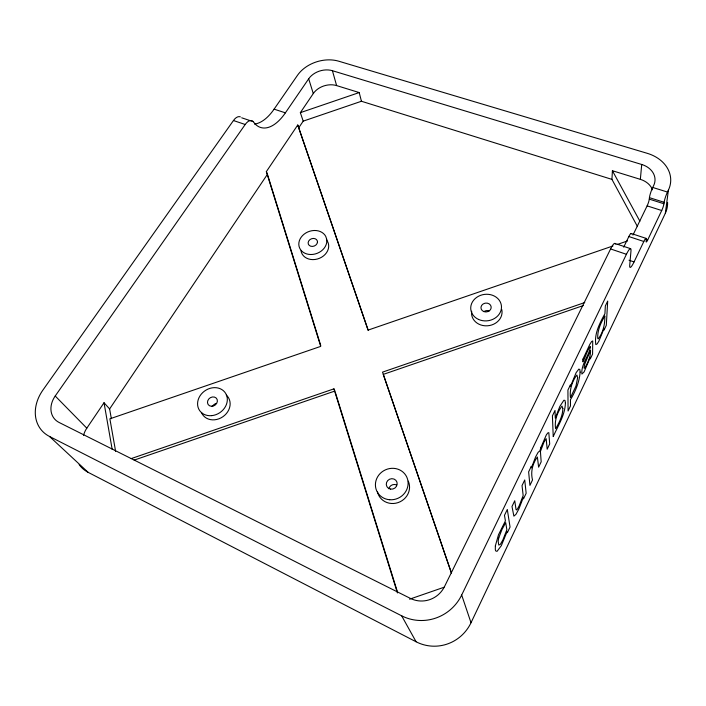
<?xml version="1.0" encoding="UTF-8"?>
<svg xmlns="http://www.w3.org/2000/svg" width="706" height="706" viewBox="0 0 706 706"><rect width="100%" height="100%" fill="white"/><g stroke="black" fill="none" stroke-linecap="round" stroke-linejoin="round"><path stroke-width="1.06" d="M637.509 226.644L611.943 179.386L612.411 170.728L640.351 179.35A20.297 16.114 0.6 0 1 652.52 189.817M640.351 179.35L641.719 164.48L332.42 70.706A17.862 13.246 -16.9 0 0 308.681 78.807L285.392 112.845A47.523 23.625 -74.3 0 1 254.619 123.426L253.383 121.706L241.708 117.805M632.955 235.08L647.12 205.878A5.118 0.83 -70.3 0 0 649.291 199.136L649.441 197.671A7.678 1.244 -70.4 0 1 652.723 187.469L653.659 185.554A20.703 16.3 0.3 0 0 641.719 164.48M79.143 464.566A36.677 29.97 -40.9 0 0 88.1 472.323L416.099 641.78A40.974 40.286 -72.4 0 0 471.017 622.736L461.68 595.026L626.425 254.292A13.802 2.268 -69.8 0 1 630.979 250.948L629.708 265.324A13.388 2.127 -69.8 0 0 634.05 261.926L643.828 241.496A7.837 1.209 -69.9 0 1 646.255 239.705L646.105 241.117A5.198 0.794 -70 0 0 647.693 239.943L661.725 210.52A5.145 0.768 -70.2 0 0 663.94 203.752L664.125 202.287A7.713 1.147 -70.3 0 1 667.479 192.05L668.405 190.117A36.244 28.54 0.3 0 0 647.27 153.326L338.818 61.228A31.258 23.174 -16.9 0 0 297.464 75.339L274.096 109.156A47.293 24.004 -74.5 0 1 254.522 124.071M471.017 622.736L665.343 213.265L668.405 190.117M623.689 247.171L628.861 236.545A7.792 1.306 -70 0 1 631.402 233.915M615.323 244.161A13.723 2.453 -69.9 0 0 610.593 248.953L444.489 586.615A25.39 24.878 -47.6 0 1 410.415 598.406L59.101 422.47A22.627 17.968 -39.2 0 1 55.218 396.013L245.211 124.494A11.914 6.08 -72.6 0 1 253.383 121.706M115.616 451.328L109.88 418.834L320.718 346.381L266.347 171.62L297.755 125.015L368.205 330.39M111.345 418.684L109.624 408.942L267.442 174.303L320.745 345.534M298.717 127.804L303.201 121.141L361.437 101.258L611.943 179.386M83.555 435.346A21.215 17.262 -40.6 0 1 86.812 428.171L104.029 402.738L109.624 408.942M303.201 121.141L300.35 112.66L313.287 93.554A17.544 13.14 -16.9 0 1 336.612 85.594L359.204 92.565L361.437 101.258M240.34 116.834A11.852 6.177 -72.7 0 0 233.448 120.532L42.96 390.012A39.598 31.443 -39.2 0 0 49.464 436.432L88.1 472.323M409.595 599.182L443.968 587.286M131.228 458.591L333.929 388.847L334.909 391.036L134.149 460.118M584.753 302.547L382.52 372.133L451.443 573.078M583.544 305.477L383.296 374.383L451.258 572.513M612.94 245.962L368.1 330.099L297.755 125.015M617.106 244.532L627.528 240.949M300.35 112.66L359.204 92.565M652.723 187.469L667.479 192.05M649.441 197.671L664.125 202.287M649.291 199.136L663.94 203.752M647.12 205.878L661.725 210.52M274.096 109.156L285.392 112.845M631.208 233.483L646.105 238.39M645.734 239.29L647.693 239.943M628.861 236.545L643.828 241.496M614.917 243.429L630.617 248.68M233.448 120.532L245.211 124.494M610.593 248.953L626.425 254.292M629.037 260.223L634.05 261.926M49.464 436.432L401.661 615.817L416.099 641.78M55.218 396.013L86.812 428.171M612.411 170.728L639.901 221.225M266.347 171.62L267.071 173.411M308.681 78.807L313.287 93.554M335.235 392.086L397.249 591.301M333.929 388.847L397.425 592.934M332.42 70.706L336.612 85.594M104.029 402.738L112.183 449.413M667.585 202.393A35.097 28.011 0.8 0 1 665.343 213.265M484.228 311.443A5.074 4.395 -7.2 0 1 489.267 310.914M212.409 406.524A5.136 4.377 -34.8 0 1 216.468 403.4M388.838 488.746A5.445 5.127 -26.5 0 1 396.587 484.951M501.745 309.431A15.285 13.22 -7.2 0 1 487.308 325.81A15.285 13.22 -7.2 0 1 471.687 311.24M326.446 239.855A14.208 11.614 -20.5 0 1 319.606 258.237A14.208 11.614 -20.5 0 1 300.994 250.736M226.291 395.069A15.47 13.167 -34.7 0 1 222.928 416.708A15.47 13.167 -34.7 0 1 201.431 412.401M408.297 481.13A16.406 15.444 -26.4 0 1 397.999 502.628A16.406 15.444 -26.4 0 1 377.392 491.491M461.68 595.026A44.434 43.551 -47.8 0 1 401.661 615.817M582.944 359.142C581.453 369.22 587.869 347.14 590.437 346.575C589.254 355.753 580.879 364.234 581.876 374.065L584.1 371.921L590.331 357.218L590.269 358.93L592.59 354.077L592.713 340.927L591.628 341.527L589.845 344.316L582.944 359.142M590.551 350.405C590.79 356.742 587.763 362.716 584.674 368.082L584.18 368.285L584.038 367.438L584.7 364.234L590.551 350.405M565.418 403.011C565.021 415.278 557.987 425.78 553.222 436.582L552.419 415.834L555.022 410.442L555.269 418.12L559.84 406.435L563.891 400.214L565.012 400.461L565.418 403.011M604.124 328.387L604.027 330.09L606.304 325.334L607.698 301.074L605.342 305.972L604.927 313.685C599.844 322.863 594.064 333.956 595.829 344.599L597.073 343.954L598.891 341.148L604.124 328.387M604.795 316.129C605.086 324.072 603.136 332.605 598.211 338.906L597.717 338.227C597.391 330.329 600.797 322.766 604.795 316.129M580.138 372.106C579.405 381.92 575.514 391.336 570.457 399.684L570.474 405.959L568.074 410.998L567.924 390.074L570.422 384.876L570.422 386.553L576.122 372.689L578.832 369.097L579.838 369.512L580.138 372.106M562.858 408.562C562.682 415.852 559.24 422.594 555.622 428.745C554.263 420.758 557.228 412.428 561.967 406.1L562.858 408.562M495.347 545.914L495.33 549.78L495.727 550.936L497.05 551.36L501.313 545.667L507.155 531.468L507.358 532.686L510.05 527.038L507.305 509.485L504.481 515.336L505.408 520.896L498.498 534.751L495.347 545.914M577.64 377.622L575.981 386.058L570.457 397.602C569.468 389.668 572.072 381.275 576.89 375.018L577.64 377.622M498.771 537.822L498.136 541.158L498.789 545.076L500.369 544.335L502.893 539.896L506.873 529.765L505.699 522.661L501.94 529.579L498.771 537.822M540.972 447.33L539.878 450.852L538.113 452.334L535.607 456.888L531.442 467.849L531.309 466.295L528.635 471.864L529.932 485.384L532.518 479.948C530.444 471.952 532.58 463.515 537.381 456.985L538.625 467.16L541.175 461.812L540.425 451.513L543.947 442.168L546.17 438.673L547.185 449.21L549.7 443.942L548.818 432.646L547.777 432.946L546.312 434.949L540.972 447.33M523.375 497.351L518.822 509.097L515.954 514.339L513.88 516.148L511.991 506.502L514.745 500.766L516.068 509.635L516.642 509.908L517.622 508.761L519.263 505.628L523.164 495.515L522.034 485.596L524.735 479.965L526.155 493.282L523.534 498.78L523.375 497.351M326.701 239.219L325.722 236.342A14.314 11.658 -20.5 0 0 302.397 235.742A14.314 11.658 -20.5 0 0 308.743 254.363A14.314 11.658 -20.5 0 0 326.701 239.219M317.479 241.876L317.312 240.87A4.774 3.883 -20.5 0 0 309.793 239.74A4.774 3.883 -20.5 0 0 310.834 246.253A4.774 3.883 -20.5 0 0 317.479 241.876M478.509 319.421A15.417 13.29 -7.4 0 0 501.489 307.004A15.417 13.29 -7.4 0 0 478.324 296.352A15.417 13.29 -7.4 0 0 478.509 319.421M483.901 311.602A5.136 4.43 -7.4 0 0 491.182 306.96A5.136 4.43 -7.4 0 0 483.142 303.959A5.136 4.43 -7.4 0 0 483.901 311.602M211.765 415.64A15.603 13.237 -34.5 0 0 225.673 393.401A15.603 13.237 -34.5 0 0 199.93 395.987A15.603 13.237 -34.5 0 0 211.765 415.64M211.491 406.268A5.198 4.412 -34.5 0 0 217.121 399.411A5.198 4.412 -34.5 0 0 208.694 399.093A5.198 4.412 -34.5 0 0 211.491 406.268M389.694 499.742A16.556 15.55 -26.2 0 0 406.85 477.238A16.556 15.55 -26.2 0 0 378.743 475.147A16.556 15.55 -26.2 0 0 389.694 499.742M390.533 489.108A5.516 5.18 -26.2 0 0 396.94 482.119A5.516 5.18 -26.2 0 0 387.718 480.574A5.516 5.18 -26.2 0 0 390.533 489.108"/></g></svg>
